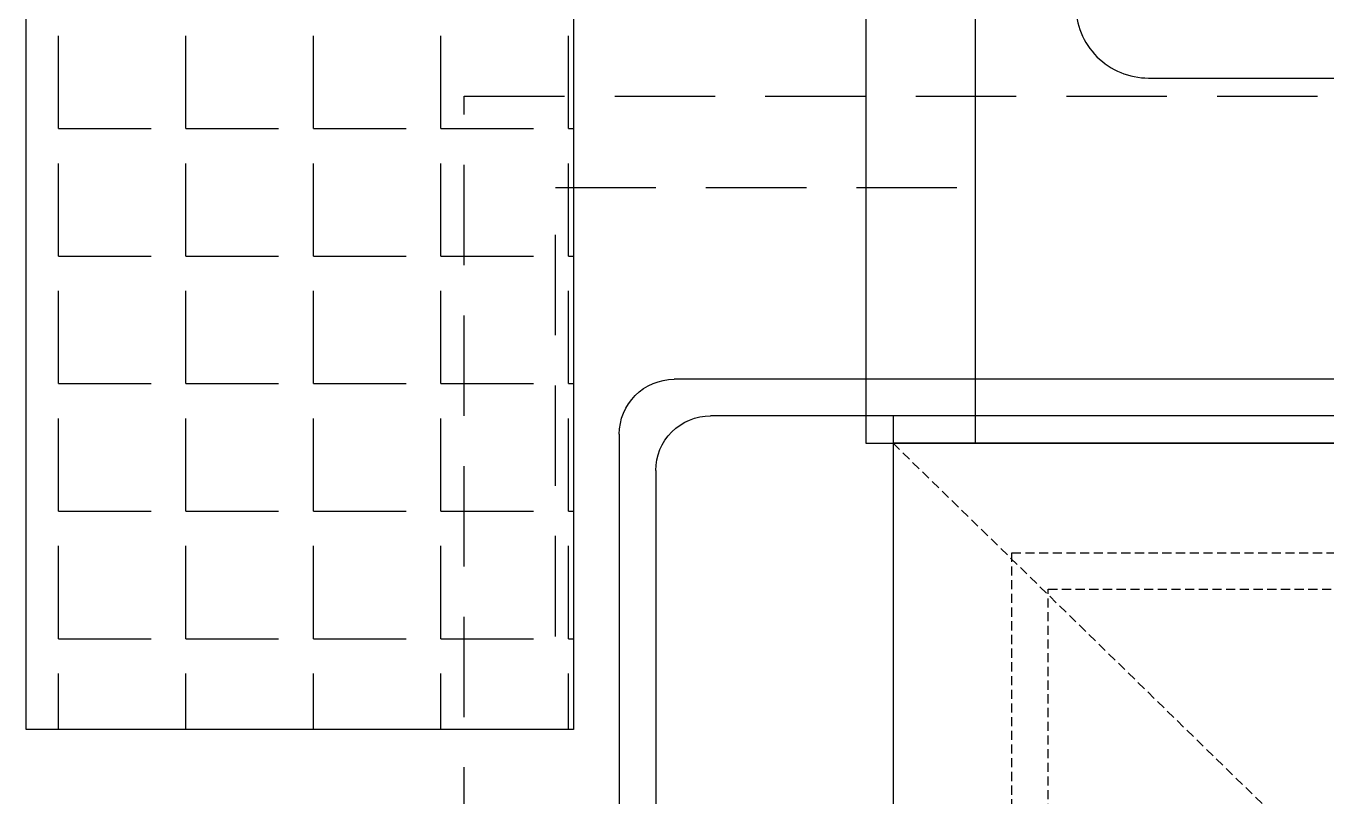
# Model space of a CAD drawing. Header units: millimetres. Extents: x 11489 to 12006, y 36725 to 37730.
# Drawn here: x 11651.3 to 11722.6, y 36858.1 to 36900.3 of the extents above; entities that cross this region are included whole.
import ezdxf

# ---------------------------------------------------------------- set-up
doc = ezdxf.new("R2010")
doc.units = ezdxf.units.MM
doc.linetypes.add('DASHED', pattern=[0.75, 0.5, -0.25])
doc.linetypes.add('HIDDENX2', pattern=[0.75, 0.5, -0.25])
doc.layers.add('S2000-002 Çizgi', color=7, linetype='Continuous')

# ---------------------------------------------------------------- blocks, each defined once
blk = doc.blocks.new('A$C7ED97EAE')
at = {"layer": 'S2000-002 Çizgi'}
for p, q in [((3.5, 88.5), (65.5, 88.5)), ((3.5, 15), (3.5, 88.5)), ((65.5, 88.5), (65.5, 15)), ((2, 78.5), (3.5, 78.5)), ((3.5, 78.5), (65.5, 78.5)), ((65.5, 78.5), (67, 78.5)), ((0, 3), (0, 76.5)), ((3.5, 76.5), (3.5, 76.5)), ((65.5, 76.5), (65.5, 76.5)), ((69, 76.5), (69, 3)), ((2, 5), (2, 75)), ((67, 75), (67, 5)), ((65.5, 15), (3.5, 15)), ((67, 15), (65.5, 15)), ((64, 2), (5, 2)), ((66, 0), (3, 0))]:
    blk.add_line(p, q, dxfattribs=at)
at = {"layer": 'S2000-002 Çizgi', "linetype": 'DASHED'}
for p, q in [((65.5, 78.5), (3.5, 15)), ((65.5, 15), (3.5, 78.5))]:
    blk.add_line(p, q, dxfattribs=at)
for points in [[(9.5, 21.5), (59.5, 21.5), (59.5, 71.5), (9.5, 71.5)], [(11.5, 23.5), (57.5, 23.5), (57.5, 69.5), (11.5, 69.5)]]:
    blk.add_lwpolyline(points, close=True, dxfattribs=at)
at = {"layer": 'S2000-002 Çizgi'}
for centre, radius, start, end in [((2, 76.5), 2, 90, 180), ((67, 76.5), 2, 0, 90), ((3.5, 75), 1.5, 90, 180), ((65.5, 75), 1.5, 0, 90), ((5, 5), 3, 180, 270), ((64, 5), 3, 270, 0), ((3, 3), 3, 180, 270), ((66, 3), 3, 270, 0)]:
    blk.add_arc(centre, radius, start, end, dxfattribs=at)
blk = doc.blocks.new('A$C7327736A')
at = {"layer": 'S2000-002 Çizgi'}
for points in [[(0, 75), (120, 75), (120, 0), (0, 0)], [(0, 57), (114, 57), (114, 6), (0, 6)]]:
    blk.add_lwpolyline(points, close=True, dxfattribs=at)
blk.add_lwpolyline([(56, 11.5), (24, 11.5, -0.414214), (20, 15.5), (20, 47.5, -0.414214), (24, 51.5), (56, 51.5, -0.414214), (60, 47.5), (60, 15.5, -0.414214)], format="xyb", close=True, dxfattribs=at)

msp = doc.modelspace()

# ---------------------------------------------------------------- hatches: boundary and pattern name
h = msp.add_hatch()
h.set_pattern_fill('ANGLE', color=256, angle=360)
h.set_pattern_definition([(360, (9355.04, 31327.633), (-1e-14, 6.985), [5.08, -1.905]), (90, (9355.04, 31327.633), (-6.985, -1e-14), [5.08, -1.905])])
h.paths.add_polyline_path([(11651.338, 36956.778), (11681.338, 36956.778), (11681.338, 36861.778), (11651.338, 36861.778)])

# ---------------------------------------------------------------- linework, layer by layer
msp.add_lwpolyline([(11681.338, 36861.778), (11651.338, 36861.778), (11651.338, 36956.778), (11681.338, 36956.778)], close=True)
at = {"layer": 'S2000-002 Çizgi', "linetype": 'HIDDENX2', "ltscale": 11}
msp.add_lwpolyline([(11675.34, 36796.45), (11675.34, 36896.45), (11772.34, 36896.45), (11772.34, 36796.45)], close=True, dxfattribs=at)
msp.add_lwpolyline([(11680.34, 36866.87), (11680.34, 36891.45), (11704.92, 36891.45)], dxfattribs=at)

# ---------------------------------------------------------------- block references
at = {"xscale": -1, "rotation": 270}
msp.add_blockref('A$C7327736A', (11697.34, 36877.45), dxfattribs=at)
at = {"layer": 'S2000-002 Çizgi', "xscale": -1, "rotation": 270}
msp.add_blockref('A$C7ED97EAE', (11683.84, 36811.95), dxfattribs=at)

doc.saveas('drawing.dxf')
